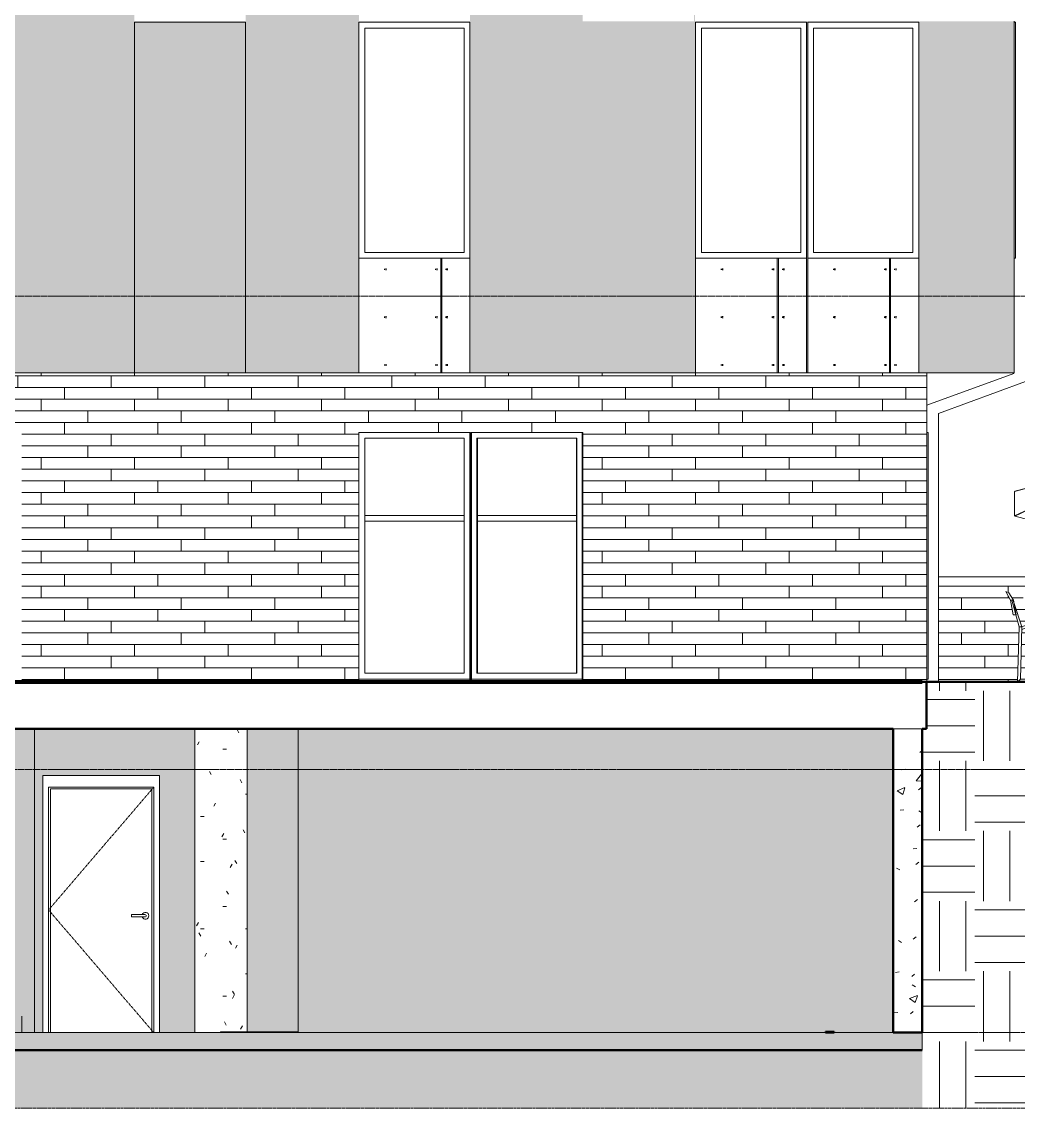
# Model space of a CAD drawing. Header units: inches. Extents: x -4169 to 1533, y -251 to 585.
# Drawn here: x 729.9 to 1070.9, y -145.9 to 225.9 of the extents above; entities that cross this region are included whole.
import ezdxf

# ---------------------------------------------------------------- set-up
doc = ezdxf.new("R2010")
doc.units = ezdxf.units.IN
doc.header["$MEASUREMENT"] = 0
for name, pattern in [('Aligning Line 1_8_', [0.25, 0.125, -0.125]), ('Dash 1_16_', [0.125, 0.0625, -0.0625]), ('Grid Line 1_2_', [0.875, 0.5, -0.125, 0.125, -0.125])]:
    doc.linetypes.add(name, pattern=pattern)
for name, color, linetype, lineweight in [('0-4', 10, 'Continuous', 5), ('0-5', 10, 'Continuous', 13), ('A-DOOR-3', 7, 'Dash 1_16_', 9), ('A-DOOR-4', 7, 'Continuous', 9), ('A-DOOR-FRAM-1', 7, 'Continuous', 9), ('A-FLOR', 192, 'Continuous', 13), ('A-FLOR-1', 250, 'Continuous', 50), ('A-FLOR-LEVL-1', 51, 'Grid Line 1_2_', 9), ('A-FLOR-PATT-1', 7, 'Continuous', 9), ('A-GENM', 5, 'Continuous', 9), ('A-GENM-1', 250, 'Continuous', 50), ('A-GENM-2', 7, 'Continuous', 9), ('A-WALL', 113, 'Continuous', 13), ('A-WALL-1', 10, 'Continuous', 13), ('A-WALL-PATT-1', 111, 'Continuous', 9), ('A-WALL-PATT-2', 8, 'Continuous', 9), ('C-BLDG-PADS-1', 8, 'Continuous', 9), ('C-BLDG-PADS-2', 10, 'Continuous', 13), ('C-TOPO', 7, 'Continuous', 9), ('C-TOPO-1', 250, 'Continuous', 50), ('G-ANNO-SYMB', 111, 'Aligning Line 1_8_', 9), ('G-ANNO-SYMB-1', 147, 'Aligning Line 1_8_', 9), ('G-IMPT', 8, 'Continuous', 9), ('L-SITE', 91, 'Continuous', 9), ('S-COLS', 52, 'Continuous', 9), ('S-FNDN', 32, 'Continuous', 13), ('S-FNDN-1', 250, 'Continuous', 50)]:
    doc.layers.add(name, color=color, linetype=linetype, lineweight=lineweight)
doc.layers.add('A-AREA-PATT-1', color=7, linetype='Continuous', lineweight=9, transparency=1)
pattern_1 = [(50, (0, 0), (27.5427, -2.40992), [2.88, -31.68]), (355, (0, 0), (-5.327844, 28.884266), [2.304, -25.344]), (100.451, (2.295, -0.2), (22.215316, 26.47393), [2.448, -26.924]), (46.184, (0, 7.68), (40.98187, -6.35642), [4.32, -47.52]), (96.636, (3.415, 7.15), (35.89075, 37.40619), [3.671, -40.386]), (351.184, (0, 7.68), (35.89097, 37.40622), [3.456, -38.016]), (21, (3.84, 5.76), (22.921036, -15.46073), [2.88, -31.68]), (326, (3.84, 5.76), (9.34353, 27.84574), [2.304, -25.344]), (71.451, (5.75, 4.472), (32.26477, 12.38442), [2.448, -26.924]), (37.5, (0, 0), (0.466855, 12.782707), [1.267, -23.77, 1.267, -24.461, -25.44]), (37.5, (0, 0), (0.466855, 12.782707), [-50.765, 1.267, -24.173]), (7.5, (0, 0), (10.10159, 15.14509), [1.267, -13.402, 1.267, -23.194, -9.696]), (7.5, (0, 0), (10.10159, 15.14509), [-39.13, 1.267, -8.429]), (327.5, (-8.563, 0), (20.499161, -0.86578), [1.267, -8.333, 1.267, -28.685, -39.744]), (327.5, (-8.563, 0), (20.499161, -0.86578), [-39.552, 1.267, -38.477]), (317.5, (-12.403, 0), (22.39478, 3.844288), [1.267, -11.213, 1.267, -18.624, -28.224]), (317.5, (-12.403, 0), (22.39478, 3.844288), [-32.371, 1.267, -26.957])]
pattern_2 = [(0, (0, 0), (24, 24), [24, -24]), (0, (0, 9), (24, 24), [24, -24]), (0, (0, 18), (24, 24), [24, -24]), (90, (3, 21), (-24, 24), [24, -24]), (90, (12, 21), (-24, 24), [24, -24]), (90, (21, 21), (-24, 24), [24, -24])]

# ---------------------------------------------------------------- blocks, each defined once
blk = doc.blocks.new('Parking_Stall_Multiple - STANDARD-1626801-BUILDING ELEVATION - SOUTH')
at = {"layer": 'A-GENM-1'}
for p, q in [((12057.06, -119.75), (12054.06, -119.75)), ((12054.06, -119.75), (12054.06, -120)), ((12054.06, -120), (12057.06, -120)), ((12057.06, -120), (12057.06, -119.75))]:
    blk.add_line(p, q, dxfattribs=at)
at = {"layer": 'A-GENM-2'}
for q in [(11873.59, -119.75), (11847.06, -120)]:
    blk.add_line((11847.06, -119.75), q, dxfattribs=at)
blk = doc.blocks.new('CTR - 2nd Phase_rvt-2-BUILDING ELEVATION - SOUTH')
at = {"layer": 'A-AREA-PATT-1'}
h = blk.add_hatch(color=256, dxfattribs=at)
h.paths.add_polyline_path([(9901.19, -120), (10665.06, -120), (10665.06, -119.75), (10668.06, -119.75), (10668.06, -120), (11151.06, -120), (11151.06, -119.75), (11166.19, -119.75), (11166.19, -16), (9901.19, -16), (9901.19, -61.77)], flags=0)
h.paths.add_polyline_path([(11838.19, -120), (11838.19, -16), (11180.39, -16), (11180.39, -120), (11358.06, -120), (11358.06, -119.75), (11364.06, -119.75), (11364.06, -120), (11786.18, -120), (11786.18, -32), (11826.18, -32), (11826.18, -120)], flags=0)
h.paths.add_polyline_path([(12077.19, -120), (12077.19, -16), (11856.19, -16), (11856.19, -119.75), (11873.59, -119.75), (11873.59, -120), (12054.06, -120), (12054.06, -119.75), (12057.06, -119.75), (12057.06, -120)], flags=0)
at = {"layer": 'A-FLOR-PATT-1'}
h = blk.add_hatch(dxfattribs=at)
h.set_pattern_fill('FP_29', color=256, style=0, pattern_type=2)
h.set_pattern_definition(pattern_2)
h.paths.add_polyline_path([(9897.39, -0.25), (9897.45, -0.25), (9897.39, 0), (12087.19, 0.01), (12087.19, 0.25), (9891.19, 0.25), (9891.19, -0.25), (9894.6, -0.25)], flags=0)
at = {"layer": 'A-WALL-PATT-2'}
h = blk.add_hatch(dxfattribs=at)
h.set_pattern_fill('FP_28', color=256, style=0, pattern_type=2)
h.set_pattern_definition(pattern_1)
h.paths.add_polyline_path([(12079.87, -120), (12087.19, -120), (12087.19, -16), (12077.19, -16), (12077.19, -120), (12078.59, -120)], flags=0)
at = {"layer": 'A-FLOR-1'}
for p, q in [((12087.19, 0.25), (9891.19, 0.25)), ((12088.59, 0), (9897.39, 0)), ((12087.19, -0.25), (12087.19, 0.25)), ((12088.59, -16), (12088.59, 0)), ((9891.19, -0.25), (12087.19, -0.25)), ((9901.19, -16), (12077.19, -16)), ((12087.19, -16), (12088.59, -16))]:
    blk.add_line(p, q, dxfattribs=at)
at = {"layer": 'A-FLOR-LEVL-1'}
for p, q in [((9609.49, 132), (12558.48, 132)), ((9609.49, 0), (12558.48, 0)), ((9609.49, -30), (12558.48, -30)), ((9609.49, -120), (12558.48, -120))]:
    blk.add_line(p, q, dxfattribs=at)
at = {"layer": 'A-WALL-1'}
blk.add_line((12087.19, -16), (12077.19, -16), dxfattribs=at)
at = {"layer": 'S-FNDN-1'}
for p, q in [((12077.19, -16), (12077.19, -120)), ((12087.19, -120), (12087.19, -16)), ((12077.19, -120), (12087.19, -120))]:
    blk.add_line(p, q, dxfattribs=at)
at = {"layer": '0-5'}
blk.add_blockref('Parking_Stall_Multiple - STANDARD-1626801-BUILDING ELEVATION - SOUTH', (0, 0), dxfattribs=at)
blk = doc.blocks.new('CTR  - Topography_rvt-2-BUILDING ELEVATION - SOUTH')
at = {"layer": 'C-BLDG-PADS-1'}
h = blk.add_hatch(dxfattribs=at)
h.set_pattern_fill('FP_28', color=256, style=0, pattern_type=2)
h.set_pattern_definition(pattern_1)
h.paths.add_polyline_path([(12031.23, -126), (12087.19, -126), (12087.19, -120), (9891.19, -120), (9891.19, -126), (11945.12, -126)], flags=0)
at = {"layer": 'C-TOPO'}
h = blk.add_hatch(dxfattribs=at)
h.set_pattern_fill('FP_47', color=256, style=0, pattern_type=2)
h.set_pattern_definition(pattern_2)
h.paths.add_polyline_path([(12087.19, -145.87), (12268.59, -145.87), (12268.59, -30), (12190.76, -30), (12167.82, -16.52), (12126.91, 0), (12088.59, 0), (12088.59, -16), (12087.19, -16), (12087.19, -126)], flags=0)
h = blk.add_hatch(dxfattribs=at)
h.set_pattern_fill('FP_47', color=256, style=0, pattern_type=2)
h.set_pattern_definition(pattern_2)
h.paths.add_polyline_path([(11084.01, -145.87), (12087.19, -145.87), (12087.19, -126.01), (9891.19, -126.01), (9891.19, -145.87), (10997.9, -145.87)], flags=0)
at = {"layer": 'A-FLOR-LEVL-1'}
for p, q in [((9609.49, 0), (12558.48, 0)), ((9609.49, -120), (12558.48, -120))]:
    blk.add_line(p, q, dxfattribs=at)
at = {"layer": 'C-BLDG-PADS-2'}
for p, q in [((12087.19, -120), (9891.19, -120)), ((12087.19, -126), (12087.19, -120)), ((9891.19, -126), (12087.19, -126))]:
    blk.add_line(p, q, dxfattribs=at)
at = {"layer": 'C-TOPO'}
for p, q in [((12088.59, 0), (12097.67, 0)), ((12097.67, 0), (12126.91, 0)), ((12079.87, -126.01), (9891.19, -126.01)), ((12079.87, -126.01), (12087.19, -126.01))]:
    blk.add_line(p, q, dxfattribs=at)
at = {"layer": 'C-TOPO-1'}
for p, q in [((12088.59, 0), (12097.67, 0)), ((12097.67, 0), (12126.91, 0)), ((9891.19, -126.01), (12079.87, -126.01)), ((12079.87, -126.01), (12087.19, -126.01))]:
    blk.add_line(p, q, dxfattribs=at)
at = {"layer": 'G-ANNO-SYMB-1'}
blk.add_line((9742.88, 0), (12461.78, 0), dxfattribs=at)
blk = doc.blocks.new('HOLLOW METAL - GARGE-1952668-BUILDING ELEVATION - SOUTH')
at = {"layer": 'A-DOOR-3'}
for p, q in [((11824.18, -36), (11788.18, -78)), ((11788.18, -78), (11824.18, -120))]:
    blk.add_line(p, q, dxfattribs=at)
at = {"layer": 'A-DOOR-4'}
for p, q in [((11820.63, -79.61), (11816.5, -79.61)), ((11816.5, -80), (11816.5, -79.61)), ((11816.5, -80.39), (11816.5, -80)), ((11816.5, -80.39), (11820.63, -80.39))]:
    blk.add_line(p, q, dxfattribs=at)
at = {"layer": 'A-DOOR-4', "flags": 128}
for points in [[(11821.22, -79.61), (11821.22, -79.61), (11821.22, -79.61), (11821.22, -79.61), (11821.22, -79.61), (11821.21, -79.61), (11821.21, -79.61), (11821.2, -79.61), (11821.19, -79.61), (11821.19, -79.61), (11821.18, -79.61), (11821.17, -79.61), (11821.16, -79.61), (11821.15, -79.61), (11821.13, -79.61), (11821.12, -79.61), (11821.11, -79.61), (11821.09, -79.61), (11821.08, -79.61), (11821.06, -79.61), (11821.04, -79.61), (11821.03, -79.61), (11821.01, -79.61), (11820.99, -79.61), (11820.97, -79.61), (11820.95, -79.61), (11820.93, -79.61), (11820.91, -79.61), (11820.89, -79.61), (11820.87, -79.61), (11820.85, -79.61), (11820.83, -79.61), (11820.8, -79.61), (11820.78, -79.61), (11820.76, -79.61), (11820.73, -79.61), (11820.71, -79.61), (11820.69, -79.61), (11820.66, -79.61), (11820.64, -79.61), (11820.63, -79.61)], [(11820.63, -80.39), (11820.66, -80.39), (11820.68, -80.39), (11820.7, -80.39), (11820.73, -80.39), (11820.75, -80.39), (11820.77, -80.39), (11820.8, -80.39), (11820.82, -80.39), (11820.84, -80.39), (11820.86, -80.39), (11820.88, -80.39), (11820.91, -80.39), (11820.93, -80.39), (11820.95, -80.39), (11820.97, -80.39), (11820.99, -80.39), (11821, -80.39), (11821.02, -80.39), (11821.04, -80.39), (11821.06, -80.39), (11821.07, -80.39), (11821.09, -80.39), (11821.1, -80.39), (11821.12, -80.39), (11821.13, -80.39), (11821.14, -80.39), (11821.15, -80.39), (11821.16, -80.39), (11821.17, -80.39), (11821.18, -80.39), (11821.19, -80.39), (11821.2, -80.39), (11821.21, -80.39), (11821.21, -80.39), (11821.22, -80.39), (11821.22, -80.39), (11821.22, -80.39), (11821.22, -80.39), (11821.22, -80.39)]]:
    blk.add_lwpolyline(points, dxfattribs=at)
at = {"layer": 'A-DOOR-4'}
for centre, radius, start, end in [((11821.32, -80), 1.18, 0, 160.3657), ((11821.32, -80), 1.18, 199.5633, 0), ((11821.22, -80), 0.394, 75, 90), ((11821.22, -80), 0.394, 270, 285), ((11821.22, -80), 0.394, 0, 30), ((11821.22, -80), 0.394, 330, 0)]:
    blk.add_arc(centre, radius, start, end, dxfattribs=at)
at = {"layer": 'A-DOOR-FRAM-1'}
for p, q in [((11786.18, -120), (11786.18, -32)), ((11826.18, -32), (11786.18, -32)), ((11826.18, -120), (11826.18, -32)), ((11788.18, -120), (11788.18, -36)), ((11788.18, -36), (11824.18, -36)), ((11788.8, -120), (11788.8, -36.62)), ((11788.8, -36.62), (11823.55, -36.62)), ((11823.55, -36.62), (11823.55, -120)), ((11824.18, -36), (11824.18, -120))]:
    blk.add_line(p, q, dxfattribs=at)
blk = doc.blocks.new('CTR - 1st Phase - Common Walls_rvt-2-BUILDING ELEVATION - SOUTH')
at = {"layer": 'A-FLOR-LEVL-1'}
for p, q in [((9609.49, 132), (12558.48, 132)), ((9609.49, 0), (12558.48, 0)), ((9609.49, -30), (12558.48, -30)), ((9609.49, -120), (12558.48, -120))]:
    blk.add_line(p, q, dxfattribs=at)
at = {"layer": 'A-WALL-1'}
blk.add_line((11783.36, -16), (11783.36, -120), dxfattribs=at)
at = {"layer": 'G-ANNO-SYMB-1'}
blk.add_line((9706.24, 0), (12461.78, 0), dxfattribs=at)
at = {"layer": '0-5'}
blk.add_blockref('HOLLOW METAL - GARGE-1952668-BUILDING ELEVATION - SOUTH', (0, 0), dxfattribs=at)
blk = doc.blocks.new('Concrete-Rectangular-Column - ONE-1856735-BUILDING ELEVATION - SOUTH')
at = {"layer": 'S-COLS'}
h = blk.add_hatch(dxfattribs=at)
h.set_pattern_fill('FP_27', color=256, style=0, pattern_type=2)
h.set_pattern_definition([(0, (0, 0), (30.72, 7.68), [1.267, -21.773, 1.267, -21.773, -122.88]), (0, (0, 0), (30.72, 7.68), [-46.08, 1.267, -44.813, 1.267, -21.773, -53.76]), (0, (0, 0), (30.72, 7.68), [-115.2, 1.267, -14.093, 1.267, -37.133]), (120, (11.52, 3.84), (-22.011075, 22.7643004), [1.267, -21.773, 1.267, -21.773, -122.88]), (120, (11.52, 3.84), (-22.011075, 22.7643004), [-46.08, 1.267, -44.813, 1.267, -21.773, -53.76]), (120, (11.52, 3.84), (-22.011075, 22.7643004), [-115.2, 1.267, -14.093, 1.267, -37.133]), (240, (15.36, 19.2), (-8.708925, -30.4443004), [1.267, -21.773, 1.267, -21.773, -122.88]), (240, (15.36, 19.2), (-8.708925, -30.4443004), [-46.08, 1.267, -44.813, 1.267, -21.773, -53.76]), (240, (15.36, 19.2), (-8.708925, -30.4443004), [-115.2, 1.267, -14.093, 1.267, -37.133])])
h.paths.add_polyline_path([(11847.06, -120), (11847.06, -119.75), (11856.19, -119.75), (11856.19, -16), (11838.19, -16), (11838.19, -120)], flags=0)
for p, q in [((11838.19, -16), (11838.19, -120)), ((11856.19, -119.75), (11856.19, -16))]:
    blk.add_line(p, q, dxfattribs=at)
blk = doc.blocks.new('_THE_ WINDOW _ DOOR - Window - 2nd _ 3rd Floors-1942375-BUILDING ELEVATION - SOUTH')
at = {"layer": 'A-GENM'}
for p, q in [((12119.09, 225.75), (12118.59, 225.75)), ((12119.09, 225.75), (12119.09, 145)), ((12119.09, 145), (12118.59, 145))]:
    blk.add_line(p, q, dxfattribs=at)
blk = doc.blocks.new('_THE_ WINDOW _ DOOR - Window - 2nd _ 3rd Floors-V18-BUILDING ELEVATION - SOUTH')
at = {"layer": 'A-GENM'}
h = blk.add_hatch(dxfattribs=at)
h.set_pattern_fill('FP_39', color=256, style=0, pattern_type=2)
h.set_pattern_definition([(0, (12087.74, 163.18), (-38.4, 120.38), [0.392, -38.007]), (0, (12087.74, 163.57), (-38.4, 120.38), [0.392, -38.007]), (0, (12087.74, 179.54), (-38.4, 120.38), [0.392, -38.007]), (0, (12087.74, 179.93), (-38.4, 120.38), [0.392, -38.007]), (0, (12087.74, 195.89), (-38.4, 120.38), [0.392, -38.007]), (0, (12087.74, 196.29), (-38.4, 120.38), [0.392, -38.007]), (0, (12087.74, 212.25), (-38.4, 120.38), [0.392, -38.007]), (0, (12087.74, 212.64), (-38.4, 120.38), [0.392, -38.007]), (0, (12087.74, 228.61), (-38.4, 120.38), [0.392, -38.007]), (0, (12087.74, 229), (-38.4, 120.38), [0.392, -38.007]), (0, (12087.74, 244.96), (-38.4, 120.38), [0.392, -38.007]), (0, (12087.74, 245.36), (-38.4, 120.375), [0.392, -38.007]), (0, (12087.74, 261.32), (-38.4, 120.375), [0.392, -38.007]), (0, (12087.74, 261.71), (-38.4, 120.375), [0.392, -38.007]), (0, (12087.74, 277.68), (-38.4, 120.375), [0.392, -38.007]), (0, (12087.74, 278.07), (-38.4, 120.375), [0.392, -38.007]), (0, (12105.19, 163.18), (-38.4, 120.38), [0.392, -38.007]), (0, (12105.19, 163.57), (-38.4, 120.38), [0.392, -38.007]), (0, (12105.19, 179.54), (-38.4, 120.38), [0.392, -38.007]), (0, (12105.19, 179.93), (-38.4, 120.38), [0.392, -38.007]), (0, (12105.19, 195.89), (-38.4, 120.38), [0.392, -38.007]), (0, (12105.19, 196.29), (-38.4, 120.38), [0.392, -38.007]), (0, (12105.19, 212.25), (-38.4, 120.38), [0.392, -38.007]), (0, (12105.19, 212.64), (-38.4, 120.38), [0.392, -38.007]), (0, (12105.19, 228.61), (-38.4, 120.38), [0.392, -38.007]), (0, (12105.19, 229), (-38.4, 120.38), [0.392, -38.007]), (0, (12105.19, 244.96), (-38.4, 120.375), [0.392, -38.007]), (0, (12105.19, 245.36), (-38.4, 120.375), [0.392, -38.007]), (0, (12105.19, 261.32), (-38.4, 120.375), [0.392, -38.007]), (0, (12105.19, 261.71), (-38.4, 120.375), [0.392, -38.007]), (0, (12105.19, 277.68), (-38.4, 120.375), [0.392, -38.007]), (0, (12105.19, 278.07), (-38.4, 120.375), [0.392, -38.007]), (0, (12122.64, 163.18), (-38.4, 120.38), [0.392, -38.007]), (0, (12122.64, 163.57), (-38.4, 120.38), [0.392, -38.007]), (0, (12122.64, 179.54), (-38.4, 120.38), [0.392, -38.007]), (0, (12122.64, 179.93), (-38.4, 120.38), [0.392, -38.007]), (0, (12122.64, 195.89), (-38.4, 120.38), [0.392, -38.007]), (0, (12122.64, 196.29), (-38.4, 120.38), [0.392, -38.007]), (0, (12122.64, 212.25), (-38.4, 120.38), [0.392, -38.007]), (0, (12122.64, 212.64), (-38.4, 120.38), [0.392, -38.007]), (0, (12122.64, 228.61), (-38.4, 120.38), [0.392, -38.007]), (0, (12122.64, 229), (-38.4, 120.38), [0.392, -38.007]), (0, (12122.64, 244.96), (-38.4, 120.375), [0.392, -38.007]), (0, (12122.64, 245.36), (-38.4, 120.375), [0.392, -38.007]), (0, (12122.64, 261.32), (-38.4, 120.375), [0.392, -38.007]), (0, (12122.64, 261.71), (-38.4, 120.375), [0.392, -38.007]), (0, (12122.64, 277.68), (-38.4, 120.375), [0.392, -38.007]), (0, (12122.64, 278.07), (-38.4, 120.375), [0.392, -38.007]), (90, (12086.002, 160.625), (-38.4, 2e-15), [120, -0.375]), (90, (12086.377, 160.625), (-38.4, 2e-15), [120, -0.375]), (90, (12087.743, 163.18), (-38.4, 2e-15), [0.392, -119.982]), (90, (12087.743, 179.536), (-38.4, 2e-15), [0.392, -119.982]), (90, (12087.743, 195.893), (-38.4, 2e-15), [0.392, -119.982]), (90, (12087.743, 212.25), (-38.4, 2e-15), [0.392, -119.982]), (90, (12087.743, 228.607), (-38.4, 2e-15), [0.392, -119.982]), (90, (12087.743, 244.964), (-38.4, 2e-15), [0.392, -119.982]), (90, (12087.743, 261.322), (-38.4, 2e-15), [0.392, -119.982]), (90, (12087.743, 277.68), (-38.4, 2e-15), [0.392, -119.982]), (90, (12088.136, 163.18), (-38.4, 2e-15), [0.392, -119.982]), (90, (12088.136, 179.536), (-38.4, 2e-15), [0.392, -119.982]), (90, (12088.136, 195.893), (-38.4, 2e-15), [0.392, -119.982]), (90, (12088.136, 212.25), (-38.4, 2e-15), [0.392, -119.982]), (90, (12088.136, 228.607), (-38.4, 2e-15), [0.392, -119.982]), (90, (12088.136, 244.964), (-38.4, 2e-15), [0.392, -119.982]), (90, (12088.136, 261.322), (-38.4, 2e-15), [0.392, -119.982]), (90, (12088.136, 277.68), (-38.4, 2e-15), [0.392, -119.982]), (90, (12105.193, 163.18), (-38.4, 2e-15), [0.392, -119.982]), (90, (12105.193, 179.536), (-38.4, 2e-15), [0.392, -119.982]), (90, (12105.193, 195.893), (-38.4, 2e-15), [0.392, -119.982]), (90, (12105.193, 212.25), (-38.4, 2e-15), [0.392, -119.982]), (90, (12105.193, 228.607), (-38.4, 2e-15), [0.392, -119.982]), (90, (12105.193, 244.964), (-38.4, 2e-15), [0.392, -119.982]), (90, (12105.193, 261.322), (-38.4, 2e-15), [0.392, -119.982]), (90, (12105.193, 277.68), (-38.4, 2e-15), [0.392, -119.982]), (90, (12105.586, 163.18), (-38.4, 2e-15), [0.392, -119.982]), (90, (12105.586, 179.536), (-38.4, 2e-15), [0.392, -119.982]), (90, (12105.586, 195.893), (-38.4, 2e-15), [0.392, -119.982]), (90, (12105.586, 212.25), (-38.4, 2e-15), [0.392, -119.982]), (90, (12105.586, 228.607), (-38.4, 2e-15), [0.392, -119.982]), (90, (12105.586, 244.964), (-38.4, 2e-15), [0.392, -119.982]), (90, (12105.586, 261.322), (-38.4, 2e-15), [0.392, -119.982]), (90, (12105.586, 277.68), (-38.4, 2e-15), [0.392, -119.982]), (90, (12122.643, 163.18), (-38.4, 2e-15), [0.392, -119.982]), (90, (12122.643, 179.536), (-38.4, 2e-15), [0.392, -119.982]), (90, (12122.643, 195.893), (-38.4, 2e-15), [0.392, -119.982]), (90, (12122.643, 212.25), (-38.4, 2e-15), [0.392, -119.982]), (90, (12122.643, 228.607), (-38.4, 2e-15), [0.392, -119.982]), (90, (12122.643, 244.964), (-38.4, 2e-15), [0.392, -119.982]), (90, (12122.643, 261.322), (-38.4, 2e-15), [0.392, -119.982]), (90, (12122.643, 277.68), (-38.4, 2e-15), [0.392, -119.982]), (90, (12123.036, 163.18), (-38.4, 2e-15), [0.392, -119.982]), (90, (12123.036, 179.536), (-38.4, 2e-15), [0.392, -119.982]), (90, (12123.036, 195.893), (-38.4, 2e-15), [0.392, -119.982]), (90, (12123.036, 212.25), (-38.4, 2e-15), [0.392, -119.982]), (90, (12123.036, 228.607), (-38.4, 2e-15), [0.392, -119.982]), (90, (12123.036, 244.964), (-38.4, 2e-15), [0.392, -119.982]), (90, (12123.036, 261.322), (-38.4, 2e-15), [0.392, -119.982]), (90, (12123.036, 277.68), (-38.4, 2e-15), [0.392, -119.982]), (180, (12124.4, 160.25), (-38.4, 120.38), [38.025, -0.375]), (180, (12124.4, 160.62), (-38.4, 120.38), [38.025, -0.375])])
h.paths.add_polyline_path([(12082.4, 105.75), (12086, 105.77), (12086, 145), (12047.98, 145), (12047.98, 105.75), (12081.71, 105.75)], flags=0)
for p, q in [((12086, 225.75), (12047.98, 225.75)), ((12047.98, 225.75), (12047.98, 145)), ((12049.98, 147), (12049.98, 223.75)), ((12049.98, 223.75), (12084, 223.75)), ((12084, 223.75), (12084, 147)), ((12086, 145), (12086, 225.75)), ((12084, 147), (12049.98, 147)), ((12047.98, 145), (12047.98, 105.75)), ((12047.98, 145), (12086, 145)), ((12086, 105.75), (12086, 145)), ((12047.98, 105.75), (12086, 105.75))]:
    blk.add_line(p, q, dxfattribs=at)
blk = doc.blocks.new('_THE_ WINDOW _ DOOR - hvac panel-1942376-BUILDING ELEVATION - SOUTH')
at = {"layer": 'A-GENM'}
h = blk.add_hatch(dxfattribs=at)
h.set_pattern_fill('FP_41', color=256, style=0, pattern_type=2)
h.set_pattern_definition([(180, (10255.989, 170.437), (-1, 1), [0.5, -1.5]), (90, (10255.739, 170.187), (1, 1), [0.5, -1.5])])
h.paths.add_polyline_path([(10243.18, 105.75), (10281.2, 105.75), (10281.2, 225.75), (10243.18, 225.75), (10243.18, 106.12)], flags=0)
for p, q in [((10243.18, 225.75), (10243.18, 105.75)), ((10281.2, 225.75), (10243.18, 225.75)), ((10281.2, 105.75), (10281.2, 225.75)), ((10243.18, 105.75), (10281.2, 105.75))]:
    blk.add_line(p, q, dxfattribs=at)
blk = doc.blocks.new('Outdoor Table01 - 02ZUTB01_dwg-V24-BUILDING ELEVATION - SOUTH')
at = {"layer": 'G-IMPT'}
for p, q in [((12157.79, 75.5), (12118.79, 65.24)), ((12157.79, 75.5), (12118.9, 65.31)), ((12157.79, 75.5), (12141.53, 71.26)), ((12157.79, 75.5), (12152.21, 72.83)), ((12157.79, 75.5), (12152.29, 72.85)), ((12157.79, 75.5), (12156.82, 74.03)), ((12157.79, 75.5), (12156.84, 74.03)), ((12160.13, 74.88), (12157.79, 75.5)), ((12157.79, 75.5), (12159.45, 74.71)), ((12157.79, 75.5), (12158.47, 74.45)), ((12157.79, 75.5), (12160.14, 74.89)), ((12157.79, 75.5), (12160.13, 74.89)), ((12157.79, 75.5), (12159.44, 74.7)), ((12157.79, 75.5), (12158.48, 74.45)), ((12118.9, 65.31), (12141.53, 71.26)), ((12152.14, 72.79), (12152.09, 72.77)), ((12152.22, 72.82), (12152.17, 72.79)), ((12118.79, 56.82), (12118.79, 65.24)), ((12123.46, 59.06), (12118.79, 56.82)), ((12123.46, 58.95), (12118.9, 56.75)), ((12141.53, 50.8), (12118.9, 56.75)), ((12196.79, 59.06), (12196.79, 58.95)), ((12142.22, 51.84), (12141.53, 50.8)), ((12142.45, 51.78), (12141.79, 50.77)), ((12146.46, 50.77), (12141.79, 50.77)), ((12157.79, 49.5), (12157.79, 50.77)), ((12157.79, 49.5), (12157.79, 50.77)), ((12157.79, 36), (12157.79, 49.5)), ((12157.79, 36), (12157.79, 49.5)), ((12178.04, 51.84), (12177.81, 51.78)), ((12116.8, 30.5), (12115.8, 31)), ((12115.8, 31), (12117.42, 28)), ((12116.8, 30.5), (12118.42, 28)), ((12117.42, 28), (12118.29, 23)), ((12117.42, 28), (12117.79, 28)), ((12120.29, 18.83), (12117.79, 28)), ((12118.29, 28), (12117.79, 28)), ((12118.55, 27.21), (12118.29, 28)), ((12118.29, 28), (12118.42, 28)), ((12118.42, 28), (12119.29, 23)), ((12121.29, 18.83), (12118.57, 27.15)), ((12118.29, 23), (12119.15, 23)), ((12119.23, 23), (12119.29, 23)), ((12119.79, 0), (12120.29, 18.83)), ((12120.29, 18.83), (12121.29, 18.83)), ((12120.79, 1), (12121.29, 18.83)), ((12122.79, 19.48), (12121.29, 18.83)), ((12124.69, 19.56), (12122.79, 19.48)), ((12122.79, 18.48), (12122.79, 19.48)), ((12121.27, 17.98), (12122.79, 18.48)), ((12122.79, 18.48), (12124.69, 18.56)), ((12120.79, 1), (12119.79, 0)), ((12124.49, 1), (12120.79, 1))]:
    blk.add_line(p, q, dxfattribs=at)
blk = doc.blocks.new('Outdoor Table01 - Outdoor Table01-V25-BUILDING ELEVATION - SOUTH')
blk.add_blockref('Outdoor Table01 - 02ZUTB01_dwg-V24-BUILDING ELEVATION - SOUTH', (0, 0))
blk = doc.blocks.new('_THE_ WINDOW _ DOOR - Window - 1st Floor-1942390-BUILDING ELEVATION - SOUTH')
at = {"layer": 'A-GENM'}
for p, q in [((11894.38, 85.38), (11894.38, 1)), ((11932.4, 85.38), (11894.38, 85.38)), ((11896.38, 83.38), (11930.4, 83.38)), ((11896.38, 3), (11896.38, 83.38)), ((11930.4, 83.38), (11930.4, 3)), ((11932.4, 1), (11932.4, 85.38)), ((11930.4, 57), (11896.38, 57)), ((11896.38, 57), (11896.38, 55)), ((11930.4, 55), (11930.4, 57)), ((11896.38, 55), (11930.4, 55)), ((11894.38, 1), (11894.38, 0.5)), ((11894.38, 1), (11932.4, 1)), ((11894.38, 0.5), (11932.4, 0.5)), ((11930.4, 3), (11896.38, 3)), ((11932.4, 0.5), (11932.4, 1))]:
    blk.add_line(p, q, dxfattribs=at)
blk = doc.blocks.new('_THE_ WINDOW _ DOOR - Window - 1st Floor-V44-BUILDING ELEVATION - SOUTH')
at = {"layer": 'A-GENM'}
for p, q in [((11970.99, 85.38), (11932.96, 85.38)), ((11932.96, 85.38), (11932.96, 1)), ((11934.96, 3), (11934.96, 83.38)), ((11934.96, 83.38), (11968.99, 83.38)), ((11968.99, 83.38), (11968.99, 3)), ((11970.99, 1), (11970.99, 85.38)), ((11934.96, 57), (11934.96, 55)), ((11968.99, 57), (11934.96, 57)), ((11968.99, 55), (11968.99, 57)), ((11934.96, 55), (11968.99, 55)), ((11932.96, 1), (11932.96, 0.5)), ((11932.96, 1), (11970.99, 1)), ((11932.96, 0.5), (11970.99, 0.5)), ((11968.99, 3), (11934.96, 3)), ((11970.99, 0.5), (11970.99, 1))]:
    blk.add_line(p, q, dxfattribs=at)
blk = doc.blocks.new('077123 - Manufactured Gutters and Downspouts - 077123 - Manufactured Gutters and Downspouts-1955134-BUILDING ELEVATION - SOUTH')
at = {"layer": 'A-GENM'}
for p, q in [((12118.59, 413.51), (12129.25, 413.51)), ((12129.25, 395.11), (12129.25, 413.51)), ((12129.25, 395.11), (12118.59, 395.11)), ((12125.9, 384.1), (12129.25, 395.11)), ((12118.59, 384.1), (12125.9, 384.1)), ((12122.56, 384.1), (12122.56, 365.5)), ((12118.59, 365.5), (12122.56, 365.5)), ((12122.56, 365.5), (12122.56, 353.15)), ((12122.56, 353.15), (12118.59, 353.15)), ((12118.59, 353.15), (12122.56, 353.15)), ((12122.56, 102.78), (12122.56, 353.15)), ((12118.56, 105.58), (12088.69, 94.71)), ((12118.56, 105.75), (12118.56, 105.58)), ((12092.69, 91.91), (12122.56, 102.78)), ((12092.69, 0), (12092.69, 91.91))]:
    blk.add_line(p, q, dxfattribs=at)
blk = doc.blocks.new('_THE_ WINDOW _ DOOR - Window - 1st Floor-V47-BUILDING ELEVATION - SOUTH')
at = {"layer": 'A-GENM'}
for p, q in [((12089.19, 85.37), (12088.69, 85.37)), ((12089.19, 85.37), (12089.19, 1)), ((12089.19, 1), (12088.69, 1))]:
    blk.add_line(p, q, dxfattribs=at)

msp = doc.modelspace()

# ---------------------------------------------------------------- hatches: boundary and pattern name
at = {"layer": 'A-WALL-PATT-1'}
h = msp.add_hatch(dxfattribs=at)
h.set_pattern_fill('FP_30', color=256, style=0, pattern_type=2)
h.set_pattern_definition([(0, (1077.03, 108.3), (-38.4, 120.375), [0.392, -38.007]), (0, (1077.03, 108.7), (-38.4, 120.375), [0.392, -38.007]), (0, (1077.03, 124.66), (-38.4, 120.375), [0.392, -38.007]), (0, (1077.03, 125.05), (-38.4, 120.375), [0.392, -38.007]), (0, (1077.03, 141.02), (-38.4, 120.375), [0.392, -38.007]), (0, (1077.03, 141.41), (-38.4, 120.375), [0.392, -38.007]), (0, (1077.03, 157.38), (-38.4, 120.375), [0.392, -38.007]), (0, (1077.03, 157.77), (-38.4, 120.375), [0.392, -38.007]), (0, (1077.03, 173.73), (-38.4, 120.375), [0.392, -38.007]), (0, (1077.03, 174.12), (-38.4, 120.375), [0.392, -38.007]), (0, (1077.03, 190.09), (-38.4, 120.375), [0.392, -38.007]), (0, (1077.03, 190.48), (-38.4, 120.375), [0.392, -38.007]), (0, (1077.03, 206.45), (-38.4, 120.375), [0.392, -38.007]), (0, (1077.03, 206.84), (-38.4, 120.375), [0.392, -38.007]), (0, (1077.03, 222.8), (-38.4, 120.375), [0.392, -38.007]), (0, (1077.03, 223.2), (-38.4, 120.375), [0.392, -38.007]), (0, (1094.48, 108.3), (-38.4, 120.375), [0.392, -38.007]), (0, (1094.48, 108.7), (-38.4, 120.375), [0.392, -38.007]), (0, (1094.48, 124.66), (-38.4, 120.375), [0.392, -38.007]), (0, (1094.48, 125.05), (-38.4, 120.375), [0.392, -38.007]), (0, (1094.48, 141.02), (-38.4, 120.375), [0.392, -38.007]), (0, (1094.48, 141.41), (-38.4, 120.375), [0.392, -38.007]), (0, (1094.48, 157.38), (-38.4, 120.375), [0.392, -38.007]), (0, (1094.48, 157.77), (-38.4, 120.375), [0.392, -38.007]), (0, (1094.48, 173.73), (-38.4, 120.375), [0.392, -38.007]), (0, (1094.48, 174.12), (-38.4, 120.375), [0.392, -38.007]), (0, (1094.48, 190.09), (-38.4, 120.375), [0.392, -38.007]), (0, (1094.48, 190.48), (-38.4, 120.375), [0.392, -38.007]), (0, (1094.48, 206.45), (-38.4, 120.375), [0.392, -38.007]), (0, (1094.48, 206.84), (-38.4, 120.375), [0.392, -38.007]), (0, (1094.48, 222.8), (-38.4, 120.375), [0.392, -38.007]), (0, (1094.48, 223.2), (-38.4, 120.375), [0.392, -38.007]), (0, (1111.93, 108.3), (-38.4, 120.375), [0.392, -38.007]), (0, (1111.93, 108.7), (-38.4, 120.375), [0.392, -38.007]), (0, (1111.93, 124.66), (-38.4, 120.375), [0.392, -38.007]), (0, (1111.93, 125.05), (-38.4, 120.375), [0.392, -38.007]), (0, (1111.93, 141.02), (-38.4, 120.375), [0.392, -38.007]), (0, (1111.93, 141.41), (-38.4, 120.375), [0.392, -38.007]), (0, (1111.93, 157.38), (-38.4, 120.375), [0.392, -38.007]), (0, (1111.93, 157.77), (-38.4, 120.375), [0.392, -38.007]), (0, (1111.93, 173.73), (-38.4, 120.375), [0.392, -38.007]), (0, (1111.93, 174.12), (-38.4, 120.375), [0.392, -38.007]), (0, (1111.93, 190.09), (-38.4, 120.375), [0.392, -38.007]), (0, (1111.93, 190.48), (-38.4, 120.375), [0.392, -38.007]), (0, (1111.93, 206.45), (-38.4, 120.375), [0.392, -38.007]), (0, (1111.93, 206.84), (-38.4, 120.375), [0.392, -38.007]), (0, (1111.93, 222.8), (-38.4, 120.375), [0.392, -38.007]), (0, (1111.93, 223.2), (-38.4, 120.375), [0.392, -38.007]), (90, (1075.29, 105.75), (-38.4, 2e-15), [120, -0.375]), (90, (1075.667, 105.75), (-38.4, 2e-15), [120, -0.375]), (90, (1077.033, 108.304), (-38.4, 2e-15), [0.392, -119.982]), (90, (1077.033, 124.66), (-38.4, 2e-15), [0.392, -119.982]), (90, (1077.033, 141.018), (-38.4, 2e-15), [0.392, -119.982]), (90, (1077.033, 157.375), (-38.4, 2e-15), [0.392, -119.982]), (90, (1077.033, 173.732), (-38.4, 2e-15), [0.392, -119.982]), (90, (1077.033, 190.09), (-38.4, 2e-15), [0.392, -119.982]), (90, (1077.033, 206.447), (-38.4, 2e-15), [0.392, -119.982]), (90, (1077.033, 222.804), (-38.4, 2e-15), [0.392, -119.982]), (90, (1077.426, 108.304), (-38.4, 2e-15), [0.392, -119.982]), (90, (1077.426, 124.66), (-38.4, 2e-15), [0.392, -119.982]), (90, (1077.426, 141.018), (-38.4, 2e-15), [0.392, -119.982]), (90, (1077.426, 157.375), (-38.4, 2e-15), [0.392, -119.982]), (90, (1077.426, 173.732), (-38.4, 2e-15), [0.392, -119.982]), (90, (1077.426, 190.09), (-38.4, 2e-15), [0.392, -119.982]), (90, (1077.426, 206.447), (-38.4, 2e-15), [0.392, -119.982]), (90, (1077.426, 222.804), (-38.4, 2e-15), [0.392, -119.982]), (90, (1094.483, 108.304), (-38.4, 2e-15), [0.392, -119.982]), (90, (1094.483, 124.66), (-38.4, 2e-15), [0.392, -119.982]), (90, (1094.483, 141.018), (-38.4, 2e-15), [0.392, -119.982]), (90, (1094.483, 157.375), (-38.4, 2e-15), [0.392, -119.982]), (90, (1094.483, 173.732), (-38.4, 2e-15), [0.392, -119.982]), (90, (1094.483, 190.09), (-38.4, 2e-15), [0.392, -119.982]), (90, (1094.483, 206.447), (-38.4, 2e-15), [0.392, -119.982]), (90, (1094.483, 222.804), (-38.4, 2e-15), [0.392, -119.982]), (90, (1094.876, 108.304), (-38.4, 2e-15), [0.392, -119.982]), (90, (1094.876, 124.66), (-38.4, 2e-15), [0.392, -119.982]), (90, (1094.876, 141.018), (-38.4, 2e-15), [0.392, -119.982]), (90, (1094.876, 157.375), (-38.4, 2e-15), [0.392, -119.982]), (90, (1094.876, 173.732), (-38.4, 2e-15), [0.392, -119.982]), (90, (1094.876, 190.09), (-38.4, 2e-15), [0.392, -119.982]), (90, (1094.876, 206.447), (-38.4, 2e-15), [0.392, -119.982]), (90, (1094.876, 222.804), (-38.4, 2e-15), [0.392, -119.982]), (90, (1111.933, 108.304), (-38.4, 2e-15), [0.392, -119.982]), (90, (1111.933, 124.66), (-38.4, 2e-15), [0.392, -119.982]), (90, (1111.933, 141.018), (-38.4, 2e-15), [0.392, -119.982]), (90, (1111.933, 157.375), (-38.4, 2e-15), [0.392, -119.982]), (90, (1111.933, 173.732), (-38.4, 2e-15), [0.392, -119.982]), (90, (1111.933, 190.09), (-38.4, 2e-15), [0.392, -119.982]), (90, (1111.933, 206.447), (-38.4, 2e-15), [0.392, -119.982]), (90, (1111.933, 222.804), (-38.4, 2e-15), [0.392, -119.982]), (90, (1112.326, 108.304), (-38.4, 2e-15), [0.392, -119.982]), (90, (1112.326, 124.66), (-38.4, 2e-15), [0.392, -119.982]), (90, (1112.326, 141.018), (-38.4, 2e-15), [0.392, -119.982]), (90, (1112.326, 157.375), (-38.4, 2e-15), [0.392, -119.982]), (90, (1112.326, 173.732), (-38.4, 2e-15), [0.392, -119.982]), (90, (1112.326, 190.09), (-38.4, 2e-15), [0.392, -119.982]), (90, (1112.326, 206.447), (-38.4, 2e-15), [0.392, -119.982]), (90, (1112.326, 222.804), (-38.4, 2e-15), [0.392, -119.982]), (180, (1113.69, 105.38), (-38.4, 120.375), [38.025, -0.375]), (180, (1113.69, 105.75), (-38.4, 120.375), [38.025, -0.375])])
h.paths.add_polyline_path([(207.15, 105.75), (230.87, 105.75), (230.87, 225.75), (268.89, 225.75), (268.89, 105.75), (346.07, 105.75), (346.07, 225.75), (384.09, 225.75), (384.09, 105.75), (384.47, 105.75), (384.47, 225.75), (422.49, 225.75), (422.49, 105.75), (461.27, 105.75), (461.27, 225.75), (499.29, 225.75), (499.29, 105.75), (538.07, 105.75), (538.07, 225.75), (576.09, 225.75), (576.09, 105.75), (653.27, 105.75), (653.27, 225.75), (691.29, 225.75), (691.29, 105.75), (768.47, 105.75), (768.47, 225.75), (806.49, 225.75), (806.49, 105.75), (845.27, 105.75), (845.27, 225.75), (883.29, 225.75), (883.29, 105.75), (960.47, 105.75), (960.47, 225.75), (998.49, 225.75), (998.49, 105.75), (998.87, 105.75), (998.87, 225.75), (1036.89, 225.75), (1036.89, 105.75), (1069.48, 105.75), (1069.45, 226.12), (960.28, 226.12), (960.28, 346.12), (1069.48, 346.12), (1069.45, 346.5), (207.15, 346.5), (207.15, 106.44)], flags=0)
h.paths.add_polyline_path([(883.29, 226.12), (845.27, 226.12), (845.27, 346.12), (883.29, 346.12), (883.29, 261.75)], flags=0)
h.paths.add_polyline_path([(921.88, 226.12), (921.88, 346.12), (959.9, 346.12), (959.9, 226.12), (959.63, 226.12)], flags=0)
h.paths.add_polyline_path([(806.49, 226.12), (768.47, 226.12), (768.47, 346.12), (806.49, 346.12), (806.49, 261.75)], flags=0)
h.paths.add_polyline_path([(689.29, 226.12), (653.27, 226.12), (653.27, 346.12), (691.29, 346.12), (691.29, 226.12)], flags=0)
h.paths.add_polyline_path([(576.09, 226.12), (538.07, 226.12), (538.07, 346.12), (576.09, 346.08), (576.09, 265)], flags=0)
h.paths.add_polyline_path([(614.49, 226.12), (576.47, 226.12), (576.47, 346.12), (614.49, 346.12), (614.49, 265.37)], flags=0)
h.paths.add_polyline_path([(499.11, 226.12), (461.27, 226.12), (461.27, 346.12), (499.29, 346.12), (499.29, 226.12)], flags=0)
h.paths.add_polyline_path([(422.4, 226.12), (384.47, 226.12), (384.47, 346.12), (422.49, 346.12), (422.49, 226.12)], flags=0)
h.paths.add_polyline_path([(307.29, 226.12), (269.27, 226.12), (269.27, 346.12), (307.29, 346.12), (307.29, 265.37)], flags=0)
h.paths.add_polyline_path([(250.18, 226.12), (230.87, 226.12), (230.87, 346.12), (268.89, 346.12), (268.89, 226.12), (266.89, 226.12)], flags=0)
h = msp.add_hatch(dxfattribs=at)
h.set_pattern_fill('FP_52', color=256, style=0, pattern_type=2)
h.set_pattern_definition([(0, (232.4918, 0.8), (0, 4), []), (90, (232.492, 0.8), (-8, 8), [4, -28]), (90, (248.492, 4.8), (-8, 8), [4, -28])])
h.paths.add_polyline_path([(1039.58, 0), (1039.58, 105.75), (236.8, 105.75), (236.8, 0.25), (1038.08, 0.25), (1038.08, 0), (1039.48, 0)], flags=0)
h.paths.add_polyline_path([(895.96, 0.5), (883.67, 0.5), (883.67, 85.38), (921.88, 85.38), (921.88, 0.5), (895.96, 0.5)], flags=0)
h.paths.add_polyline_path([(395.49, 0.5), (384.65, 0.5), (384.65, 85.38), (422.68, 85.38), (422.68, 0.5), (400.87, 0.5)], flags=0)
h.paths.add_polyline_path([(567.71, 0.5), (538.25, 0.5), (538.25, 85.38), (576.28, 85.38), (576.28, 0.5), (573.09, 0.5)], flags=0)
h.paths.add_polyline_path([(347.05, 0.5), (346.25, 0.5), (346.25, 85.38), (384.28, 85.38), (384.28, 0.5), (352.43, 0.5)], flags=0)
h.paths.add_polyline_path([(721.83, 0.5), (691.85, 0.5), (691.85, 85.38), (729.88, 85.38), (729.88, 0.5), (721.88, 0.5)], flags=0)
h.paths.add_polyline_path([(883.48, 0.5), (845.27, 0.5), (845.27, 85.38), (883.48, 85.35), (883.48, 0.66)], flags=0)
h.paths.add_polyline_path([(686.11, 0.5), (653.45, 0.5), (653.45, 85.38), (691.48, 85.35), (691.48, 0.5)], flags=0)
h = msp.add_hatch(dxfattribs=at)
h.set_pattern_fill('FP_50', color=256, style=0, pattern_type=2)
h.set_pattern_definition([(0, (1171.4788, 0.8), (0, 4), []), (90, (1171.479, 0.8), (-8, 8), [4, -28]), (90, (1187.479, 4.8), (-8, 8), [4, -28])])
h.paths.add_polyline_path([(1046.7, 0), (1070.68, 0), (1071.18, 18.83), (1070.04, 23), (1069.18, 23), (1068.31, 28), (1066.69, 31), (1067.69, 30.5), (1069.31, 28), (1069.46, 27.15), (1072.18, 18.83), (1073.68, 19.48), (1075.58, 19.56), (1075.58, 19.84), (1074.72, 23), (1073.85, 23), (1072.98, 28), (1071.37, 31), (1072.37, 30.5), (1073.98, 28), (1074.13, 27.15), (1075.58, 22.73), (1075.58, 36), (1043.58, 36), (1043.58, 0)], flags=0)
h.paths.add_polyline_path([(1071.68, 1), (1075.38, 1), (1075.58, 8.48), (1075.58, 18.56), (1073.68, 18.48), (1072.16, 17.98), (1071.69, 1.31)], flags=0)

# ---------------------------------------------------------------- linework, layer by layer
at = {"layer": 'A-FLOR'}
msp.add_line((729.88, -120), (729.88, -114.3), dxfattribs=at)
at = {"layer": 'A-WALL'}
for p, q in [((768.47, 105.75), (768.47, 225.75)), ((768.47, 225.75), (806.49, 225.75)), ((806.49, 225.75), (806.49, 105.75)), ((1069.48, 105.75), (1069.48, 226.12)), ((845.27, 105.75), (845.27, 145)), ((883.29, 145), (883.29, 105.75)), ((960.47, 105.75), (960.47, 145)), ((998.49, 145), (998.49, 105.75)), ((998.87, 105.75), (998.87, 145)), ((1036.89, 145), (1036.89, 105.75)), ((691.29, 105.75), (768.47, 105.75)), ((806.49, 105.75), (845.27, 105.75)), ((883.29, 105.75), (960.47, 105.75)), ((998.49, 105.75), (998.87, 105.75)), ((1036.89, 105.75), (1069.48, 105.75)), ((1039.58, 0), (1039.58, 105.75)), ((883.29, 85.38), (883.48, 85.38)), ((883.48, 85.38), (883.48, 0.5)), ((1173.6, 36), (1043.58, 36)), ((845.27, 0.5), (845.27, 1)), ((883.48, 0.5), (845.27, 0.5)), ((883.29, 1), (883.48, 1)), ((883.67, 0.5), (883.67, 1)), ((921.88, 0.5), (883.67, 0.5)), ((921.88, 1), (921.88, 0.5))]:
    msp.add_line(p, q, dxfattribs=at)
at = {"layer": 'G-ANNO-SYMB'}
for p, q in [((-1342.87, 0), (1412.67, 0)), ((-1342.87, -145.84), (1412.67, -145.84))]:
    msp.add_line(p, q, dxfattribs=at)
at = {"layer": 'S-FNDN'}
msp.add_line((824.48, -16), (824.48, -120), dxfattribs=at)

# ---------------------------------------------------------------- block references
at = {"layer": '0-4'}
for name in ['CTR - 2nd Phase_rvt-2-BUILDING ELEVATION - SOUTH', 'CTR - 1st Phase - Common Walls_rvt-2-BUILDING ELEVATION - SOUTH', 'CTR  - Topography_rvt-2-BUILDING ELEVATION - SOUTH']:
    msp.add_blockref(name, (-11049.11, 0), dxfattribs=at)
at = {"layer": 'A-GENM'}
for name, p in [('077123 - Manufactured Gutters and Downspouts - 077123 - Manufactured Gutters and Downspouts-1955134-BUILDING ELEVATION - SOUTH', (-11049.11, 0)), ('_THE_ WINDOW _ DOOR - hvac panel-1942376-BUILDING ELEVATION - SOUTH', (-9474.71, 0)), ('_THE_ WINDOW _ DOOR - Window - 2nd _ 3rd Floors-V18-BUILDING ELEVATION - SOUTH', (-11202.71, 0)), ('_THE_ WINDOW _ DOOR - Window - 2nd _ 3rd Floors-V18-BUILDING ELEVATION - SOUTH', (-11087.51, 0)), ('_THE_ WINDOW _ DOOR - Window - 2nd _ 3rd Floors-V18-BUILDING ELEVATION - SOUTH', (-11049.11, 0)), ('_THE_ WINDOW _ DOOR - Window - 2nd _ 3rd Floors-1942375-BUILDING ELEVATION - SOUTH', (-11049.11, 0)), ('_THE_ WINDOW _ DOOR - Window - 1st Floor-1942390-BUILDING ELEVATION - SOUTH', (-11049.11, 0)), ('_THE_ WINDOW _ DOOR - Window - 1st Floor-1942390-BUILDING ELEVATION - SOUTH', (-11010.71, 0)), ('_THE_ WINDOW _ DOOR - Window - 1st Floor-V44-BUILDING ELEVATION - SOUTH', (-11049.11, 0)), ('_THE_ WINDOW _ DOOR - Window - 1st Floor-V47-BUILDING ELEVATION - SOUTH', (-11049.11, 0))]:
    msp.add_blockref(name, p, dxfattribs=at)
at = {"layer": 'L-SITE'}
msp.add_blockref('Outdoor Table01 - Outdoor Table01-V25-BUILDING ELEVATION - SOUTH', (-11049.11, 0), dxfattribs=at)
at = {"layer": 'S-COLS'}
msp.add_blockref('Concrete-Rectangular-Column - ONE-1856735-BUILDING ELEVATION - SOUTH', (-11049.11, 0), dxfattribs=at)

doc.saveas('drawing.dxf')
